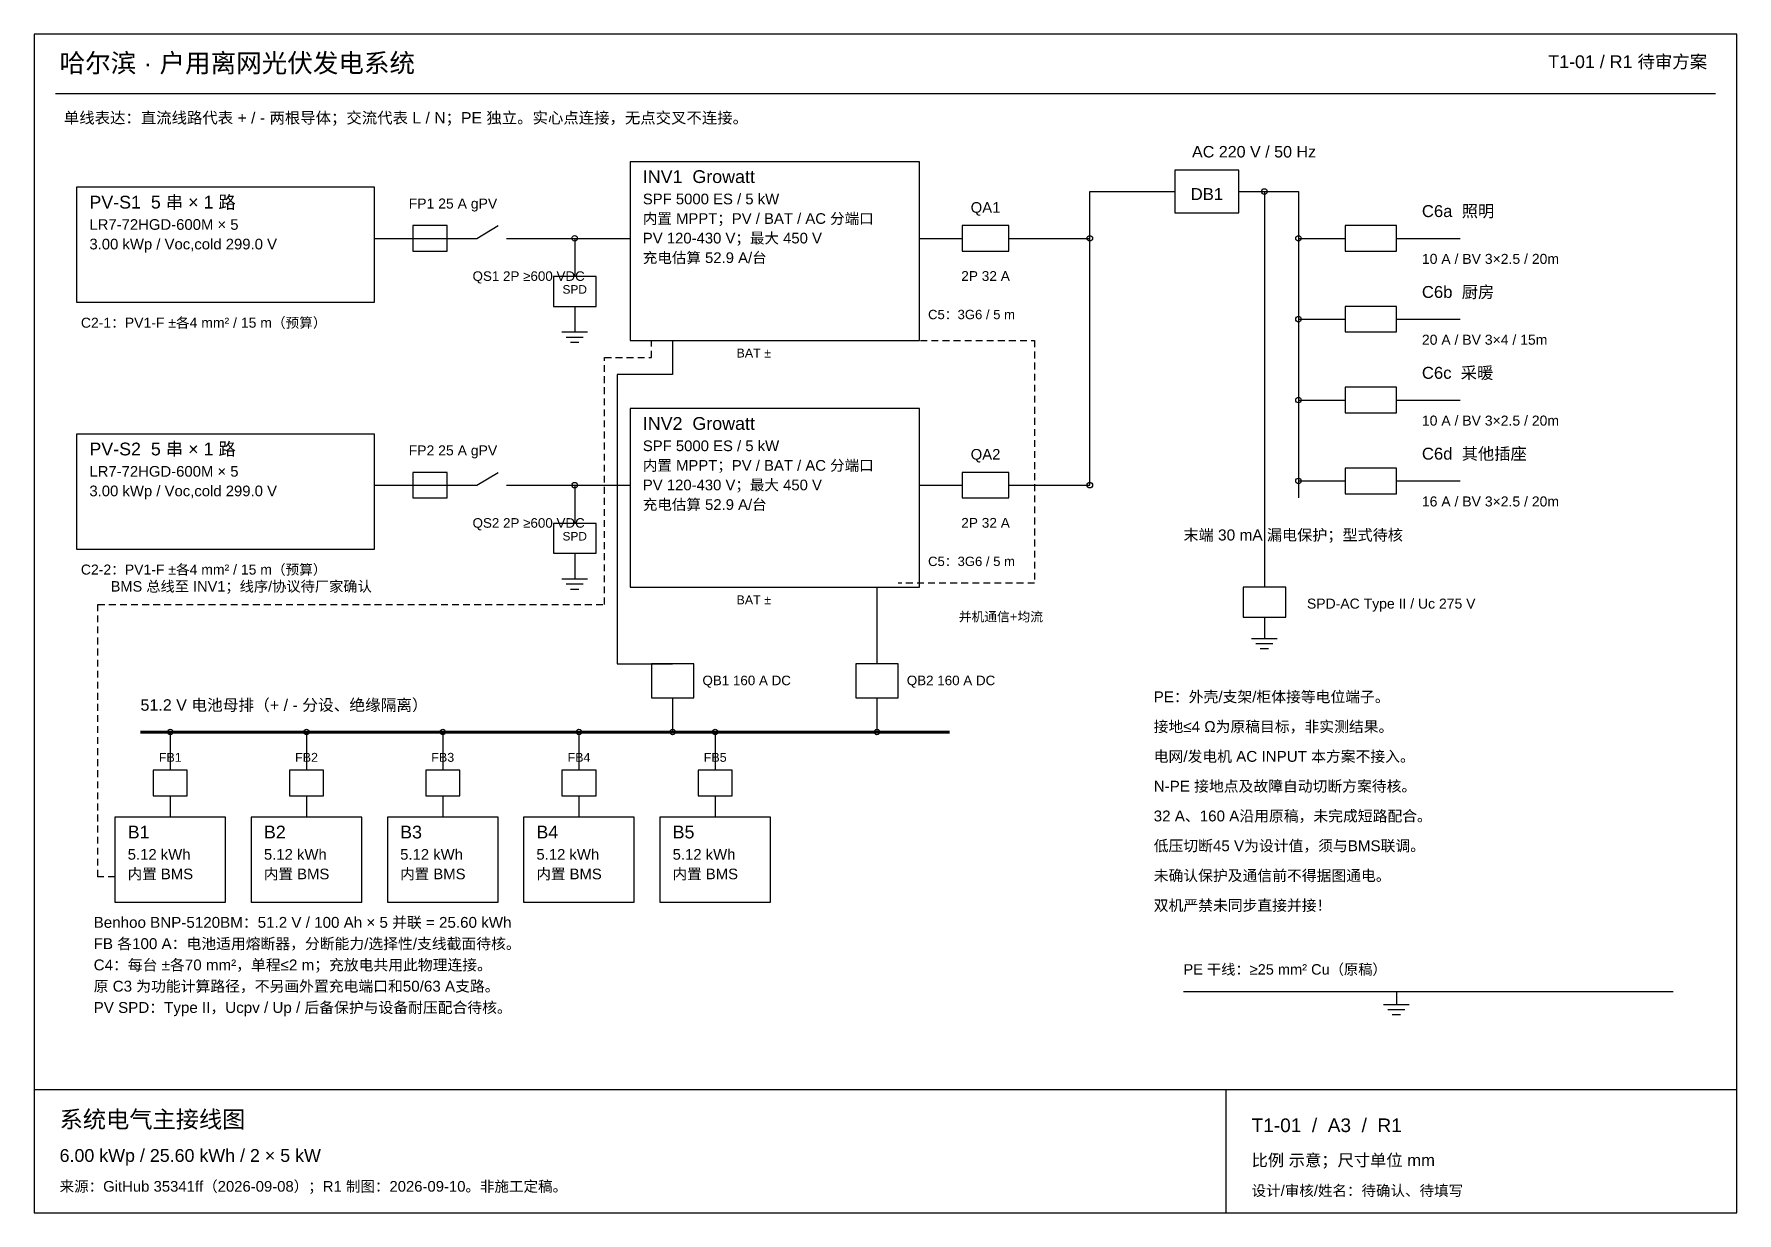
# Model space of a CAD drawing. Header units: millimetres. Extents: x 10 to 410, y 10 to 287.
import ezdxf
from ezdxf.enums import TextEntityAlignment as Align

# ---------------------------------------------------------------- set-up
doc = ezdxf.new("R2010")
doc.units = ezdxf.units.MM
doc.linetypes.add('DRAW_DASH', pattern=[2.6, 1.6, -1])
for name, color, linetype, lineweight, true_color in [('AC', 7, 'Continuous', 25, 0x805e23), ('COMM', 7, 'Continuous', 25, 0x8863a6), ('EQUIP', 7, 'Continuous', 25, 0x203b4a), ('FRAME', 7, 'Continuous', 25, 0x203b4a), ('HOLD', 7, 'Continuous', 25, 0xb14d31), ('NOTE', 7, 'Continuous', 25, 0x344852), ('PE', 7, 'Continuous', 25, 0x397b51), ('POS', 7, 'Continuous', 25, 0xb84336), ('PV', 7, 'Continuous', 25, 0x257ba2)]:
    doc.layers.add(name, color=color, linetype=linetype, lineweight=lineweight, true_color=true_color)
doc.styles.add('CN', font='Arial Unicode.ttf')

msp = doc.modelspace()

# ---------------------------------------------------------------- linework, layer by layer
at = {"layer": 'AC', "linetype": 'CONTINUOUS', "lineweight": 25}
for p, q in [((293, 255), (278, 255)), ((278, 255), (278, 245)), ((293, 245), (293, 255)), ((258, 181), (258, 250)), ((258, 250), (278, 250)), ((293, 250), (307, 250)), ((299, 250), (299, 157)), ((307, 250), (307, 178)), ((278, 245), (293, 245)), ((239, 242), (228, 242)), ((228, 242), (228, 236)), ((239, 236), (239, 242)), ((330, 242), (318, 242)), ((318, 242), (318, 236)), ((330, 236), (330, 242)), ((218, 239), (228, 239)), ((228, 236), (239, 236)), ((239, 239), (258, 239)), ((307, 239), (318, 239)), ((318, 236), (330, 236)), ((330, 239), (345, 239)), ((307, 220), (318, 220)), ((330, 223), (318, 223)), ((318, 223), (318, 217)), ((330, 217), (330, 223)), ((330, 220), (345, 220)), ((318, 217), (330, 217)), ((330, 204), (318, 204)), ((318, 204), (318, 198)), ((330, 198), (330, 204)), ((307, 201), (318, 201)), ((330, 201), (345, 201)), ((318, 198), (330, 198)), ((239, 184), (228, 184)), ((228, 184), (228, 178)), ((239, 178), (239, 184)), ((330, 185), (318, 185)), ((318, 185), (318, 179)), ((330, 179), (330, 185)), ((218, 181), (228, 181)), ((239, 181), (258, 181)), ((307, 182), (318, 182)), ((330, 182), (345, 182)), ((228, 178), (239, 178)), ((318, 179), (330, 179))]:
    msp.add_line(p, q, dxfattribs=at)
at = {"layer": 'AC'}
for centre in [(299, 250), (258, 239), (307, 239), (307, 220), (307, 201), (258, 181), (307, 182)]:
    msp.add_circle(centre, 0.65, dxfattribs=at)
at = {"layer": 'COMM', "linetype": 'DRAW_DASH', "lineweight": 25}
for p, q in [((155, 211), (155, 215)), ((213, 215), (245, 215)), ((245, 215), (245, 158)), ((144, 153), (144, 211)), ((144, 211), (155, 211)), ((245, 158), (213, 158)), ((25, 89), (25, 153)), ((25, 153), (144, 153)), ((29, 89), (25, 89))]:
    msp.add_line(p, q, dxfattribs=at)
at = {"layer": 'EQUIP', "linetype": 'CONTINUOUS', "lineweight": 25}
for p, q in [((218, 257), (150, 257)), ((150, 257), (150, 215)), ((218, 215), (218, 257)), ((150, 215), (218, 215)), ((218, 199), (150, 199)), ((150, 199), (150, 157)), ((218, 157), (218, 199)), ((150, 157), (218, 157)), ((55, 103), (29, 103)), ((29, 103), (29, 83)), ((55, 83), (55, 103)), ((87, 103), (61, 103)), ((61, 103), (61, 83)), ((87, 83), (87, 103)), ((119, 103), (93, 103)), ((93, 103), (93, 83)), ((119, 83), (119, 103)), ((151, 103), (125, 103)), ((125, 103), (125, 83)), ((151, 83), (151, 103)), ((183, 103), (157, 103)), ((157, 103), (157, 83)), ((183, 83), (183, 103)), ((29, 83), (55, 83)), ((61, 83), (87, 83)), ((93, 83), (119, 83)), ((125, 83), (151, 83)), ((157, 83), (183, 83))]:
    msp.add_line(p, q, dxfattribs=at)
at = {"layer": 'FRAME', "linetype": 'CONTINUOUS', "lineweight": 25}
for p, q in [((410, 287), (10, 287)), ((10, 287), (10, 10)), ((410, 10), (410, 287)), ((15, 273), (405, 273)), ((10, 39), (410, 39)), ((290, 10), (290, 39)), ((10, 10), (410, 10))]:
    msp.add_line(p, q, dxfattribs=at)
at = {"layer": 'PE', "linetype": 'CONTINUOUS', "lineweight": 25}
for p, q in [((137, 239), (137, 230)), ((142, 230), (132, 230)), ((132, 230), (132, 223)), ((142, 223), (142, 230)), ((132, 223), (142, 223)), ((137, 223), (137, 219)), ((137, 220), (137, 217)), ((134, 217), (140, 217)), ((135, 215.8), (139, 215.8)), ((136, 214.6), (138, 214.6)), ((137, 181), (137, 172)), ((142, 172), (132, 172)), ((132, 172), (132, 165)), ((142, 165), (142, 172)), ((132, 165), (142, 165)), ((137, 165), (137, 161)), ((137, 162), (137, 159)), ((134, 159), (140, 159)), ((135, 157.8), (139, 157.8)), ((136, 156.6), (138, 156.6)), ((304, 157), (294, 157)), ((294, 157), (294, 150)), ((304, 150), (304, 157)), ((294, 150), (304, 150)), ((299, 150), (299, 148)), ((299, 148), (299, 145)), ((296, 145), (302, 145)), ((297, 143.8), (301, 143.8)), ((298, 142.6), (300, 142.6)), ((280, 62), (395, 62)), ((330, 62), (330, 59)), ((330, 62), (330, 62)), ((327, 59), (333, 59)), ((328, 57.8), (332, 57.8)), ((329, 56.6), (331, 56.6))]:
    msp.add_line(p, q, dxfattribs=at)
at = {"layer": 'POS', "linetype": 'CONTINUOUS', "lineweight": 25}
for p, q in [((107, 242), (99, 242)), ((99, 242), (99, 236)), ((107, 236), (107, 242)), ((114, 239), (119, 242)), ((90, 239), (99, 239)), ((99, 239), (107, 239)), ((99, 236), (107, 236)), ((107, 239), (114, 239)), ((121, 239), (150, 239)), ((160, 215), (160, 207)), ((160, 207), (147, 207)), ((147, 207), (147, 139)), ((107, 184), (99, 184)), ((99, 184), (99, 178)), ((107, 178), (107, 184)), ((114, 181), (119, 184)), ((90, 181), (99, 181)), ((99, 181), (107, 181)), ((107, 181), (114, 181)), ((121, 181), (150, 181)), ((99, 178), (107, 178)), ((208, 157), (208, 139)), ((147, 139), (160, 139)), ((165, 139), (155, 139)), ((155, 139), (155, 131)), ((165, 131), (165, 139)), ((213, 139), (203, 139)), ((203, 139), (203, 131)), ((213, 131), (213, 139)), ((155, 131), (165, 131)), ((160, 131), (160, 123)), ((203, 131), (213, 131)), ((208, 131), (208, 123)), ((42, 123), (42, 114)), ((74, 123), (74, 114)), ((106, 123), (106, 114)), ((138, 123), (138, 114)), ((170, 123), (170, 114)), ((46, 114), (38, 114)), ((38, 114), (38, 108)), ((46, 108), (46, 114)), ((78, 114), (70, 114)), ((70, 114), (70, 108)), ((78, 108), (78, 114)), ((110, 114), (102, 114)), ((102, 114), (102, 108)), ((110, 108), (110, 114)), ((142, 114), (134, 114)), ((134, 114), (134, 108)), ((142, 108), (142, 114)), ((174, 114), (166, 114)), ((166, 114), (166, 108)), ((174, 108), (174, 114)), ((38, 108), (46, 108)), ((42, 108), (42, 103)), ((70, 108), (78, 108)), ((74, 108), (74, 103)), ((102, 108), (110, 108)), ((106, 108), (106, 103)), ((134, 108), (142, 108)), ((138, 108), (138, 103)), ((166, 108), (174, 108)), ((170, 108), (170, 103))]:
    msp.add_line(p, q, dxfattribs=at)
at = {"layer": 'POS', "linetype": 'CONTINUOUS', "lineweight": 70}
msp.add_line((35, 123), (225, 123), dxfattribs=at)
at = {"layer": 'POS'}
for centre in [(137, 239), (137, 181), (42, 123), (74, 123), (106, 123), (138, 123), (160, 123), (170, 123), (208, 123)]:
    msp.add_circle(centre, 0.65, dxfattribs=at)
at = {"layer": 'PV', "linetype": 'CONTINUOUS', "lineweight": 25}
for p, q in [((90, 251), (20, 251)), ((20, 251), (20, 224)), ((90, 224), (90, 251)), ((20, 224), (90, 224)), ((90, 193), (20, 193)), ((20, 193), (20, 166)), ((90, 166), (90, 193)), ((20, 166), (90, 166))]:
    msp.add_line(p, q, dxfattribs=at)

# ---------------------------------------------------------------- texts
at = {"layer": 'AC', "style": 'CN'}
msp.add_text('AC 220 V / 50 Hz', height=2.7, dxfattribs=at).set_placement((282, 258))
for s, height, p in [('DB1', 2.8, (285.5, 248)), ('QA1', 2.5, (233.5, 245)), ('2P 32 A', 2.3, (233.5, 229)), ('QA2', 2.5, (233.5, 187)), ('2P 32 A', 2.3, (233.5, 171))]:
    msp.add_text(s, height=height, dxfattribs=at).set_placement(p, align=Align.CENTER)
at = {"layer": 'COMM', "style": 'CN'}
msp.add_text('BMS 总线至 INV1；线序/协议待厂家确认', height=2.45, dxfattribs=at).set_placement((28, 156))
msp.add_text('并机通信+均流', height=2.2, dxfattribs=at).set_placement((247, 149), align=Align.RIGHT)
at = {"layer": 'EQUIP', "style": 'CN'}
for s, p in [('INV1  Growatt', (153, 252)), ('INV2  Growatt', (153, 194)), ('B1', (32, 98)), ('B2', (64, 98)), ('B3', (96, 98)), ('B4', (128, 98)), ('B5', (160, 98))]:
    msp.add_text(s, height=3, dxfattribs=at).set_placement(p)
at = {"layer": 'FRAME', "style": 'CN'}
for s, height, p in [('哈尔滨 · 户用离网光伏发电系统', 4.4, (16, 278)), ('系统电气主接线图', 4, (16, 30))]:
    msp.add_text(s, height=height, dxfattribs=at).set_placement(p)
at = {"layer": 'HOLD', "style": 'CN'}
msp.add_text('T1-01 / R1 待审方案', height=3, dxfattribs=at).set_placement((403, 279), align=Align.RIGHT)
for s, height, p in [('末端 30 mA 漏电保护；型式待核', 2.6, (280, 168)), ('PE：外壳/支架/柜体接等电位端子。', 2.55, (273, 130)), ('接地≤4 Ω为原稿目标，非实测结果。', 2.55, (273, 123)), ('电网/发电机 AC INPUT 本方案不接入。', 2.55, (273, 116)), ('N-PE 接地点及故障自动切断方案待核。', 2.55, (273, 109)), ('32 A、160 A沿用原稿，未完成短路配合。', 2.55, (273, 102)), ('低压切断45 V为设计值，须与BMS联调。', 2.55, (273, 95)), ('未确认保护及通信前不得据图通电。', 2.55, (273, 88)), ('双机严禁未同步直接并接！', 2.55, (273, 81)), ('来源：GitHub 35341ff（2026-09-08）；R1 制图：2026-09-10。非施工定稿。', 2.5, (16, 15))]:
    msp.add_text(s, height=height, dxfattribs=at).set_placement(p)
at = {"layer": 'NOTE', "style": 'CN'}
for s, height, p in [('单线表达：直流线路代表 + / - 两根导体；交流代表 L / N；PE 独立。实心点连接，无点交叉不连接。', 2.65, (17, 266)), ('FP1 25 A gPV', 2.35, (98, 246)), ('SPF 5000 ES / 5 kW', 2.5, (153, 247)), ('内置 MPPT；PV / BAT / AC 分端口', 2.5, (153, 242.4)), ('C6a  照明', 2.8, (336, 244)), ('LR7-72HGD-600M × 5', 2.5, (23, 241)), ('PV 120-430 V；最大 450 V', 2.5, (153, 237.8)), ('3.00 kWp / Voc,cold 299.0 V', 2.5, (23, 236.4)), ('充电估算 52.9 A/台', 2.5, (153, 233.2)), ('10 A / BV 3×2.5 / 20m', 2.35, (336, 233)), ('QS1 2P ≥600 VDC', 2.25, (113, 229)), ('C6b  厨房', 2.8, (336, 225)), ('C2-1：PV1-F ±各4 mm² / 15 m（预算）', 2.35, (21, 218)), ('C5：3G6 / 5 m', 2.2, (220, 220)), ('20 A / BV 3×4 / 15m', 2.35, (336, 214)), ('C6c  采暖', 2.8, (336, 206)), ('10 A / BV 3×2.5 / 20m', 2.35, (336, 195)), ('FP2 25 A gPV', 2.35, (98, 188)), ('SPF 5000 ES / 5 kW', 2.5, (153, 189)), ('C6d  其他插座', 2.8, (336, 187)), ('LR7-72HGD-600M × 5', 2.5, (23, 183)), ('内置 MPPT；PV / BAT / AC 分端口', 2.5, (153, 184.4)), ('3.00 kWp / Voc,cold 299.0 V', 2.5, (23, 178.4)), ('PV 120-430 V；最大 450 V', 2.5, (153, 179.8)), ('充电估算 52.9 A/台', 2.5, (153, 175.2)), ('16 A / BV 3×2.5 / 20m', 2.35, (336, 176)), ('QS2 2P ≥600 VDC', 2.25, (113, 171)), ('C5：3G6 / 5 m', 2.2, (220, 162)), ('C2-2：PV1-F ±各4 mm² / 15 m（预算）', 2.35, (21, 160)), ('QB1 160 A DC', 2.25, (167, 134)), ('QB2 160 A DC', 2.25, (215, 134)), ('5.12 kWh', 2.5, (32, 93)), ('5.12 kWh', 2.5, (64, 93)), ('5.12 kWh', 2.5, (96, 93)), ('5.12 kWh', 2.5, (128, 93)), ('5.12 kWh', 2.5, (160, 93)), ('内置 BMS', 2.5, (32, 88.4)), ('内置 BMS', 2.5, (64, 88.4)), ('内置 BMS', 2.5, (96, 88.4)), ('内置 BMS', 2.5, (128, 88.4)), ('内置 BMS', 2.5, (160, 88.4)), ('Benhoo BNP-5120BM：51.2 V / 100 Ah × 5 并联 = 25.60 kWh', 2.55, (24, 77)), ('FB 各100 A：电池适用熔断器，分断能力/选择性/支线截面待核。', 2.55, (24, 72)), ('C4：每台 ±各70 mm²，单程≤2 m；充放电共用此物理连接。', 2.55, (24, 67)), ('原 C3 为功能计算路径，不另画外置充电端口和50/63 A支路。', 2.55, (24, 62)), ('PV SPD：Type II，Ucpv / Up / 后备保护与设备耐压配合待核。', 2.55, (24, 57)), ('T1-01  /  A3  /  R1', 3.2, (296, 29)), ('6.00 kWp / 25.60 kWh / 2 × 5 kW', 3, (16, 22)), ('比例 示意；尺寸单位 mm', 2.8, (296, 21)), ('设计/审核/姓名：待确认、待填写', 2.5, (296, 14))]:
    msp.add_text(s, height=height, dxfattribs=at).set_placement(p)
at = {"layer": 'PE', "style": 'CN'}
for p in [(137, 226), (137, 168)]:
    msp.add_text('SPD', height=2, dxfattribs=at).set_placement(p, align=Align.CENTER)
for s, height, p in [('SPD-AC Type II / Uc 275 V', 2.35, (309, 152)), ('PE 干线：≥25 mm² Cu（原稿）', 2.45, (280, 66))]:
    msp.add_text(s, height=height, dxfattribs=at).set_placement(p)
at = {"layer": 'POS', "style": 'CN'}
for s, height, p in [('BAT ±', 2.1, (175, 211)), ('BAT ±', 2.1, (175, 153)), ('51.2 V 电池母排（+ / - 分设、绝缘隔离）', 2.7, (35, 128))]:
    msp.add_text(s, height=height, dxfattribs=at).set_placement(p)
for s, p in [('FB1', (42, 116)), ('FB2', (74, 116)), ('FB3', (106, 116)), ('FB4', (138, 116)), ('FB5', (170, 116))]:
    msp.add_text(s, height=2.1, dxfattribs=at).set_placement(p, align=Align.CENTER)
at = {"layer": 'PV', "style": 'CN'}
for s, p in [('PV-S1  5 串 × 1 路', (23, 246)), ('PV-S2  5 串 × 1 路', (23, 188))]:
    msp.add_text(s, height=3, dxfattribs=at).set_placement(p)

doc.saveas('drawing.dxf')
